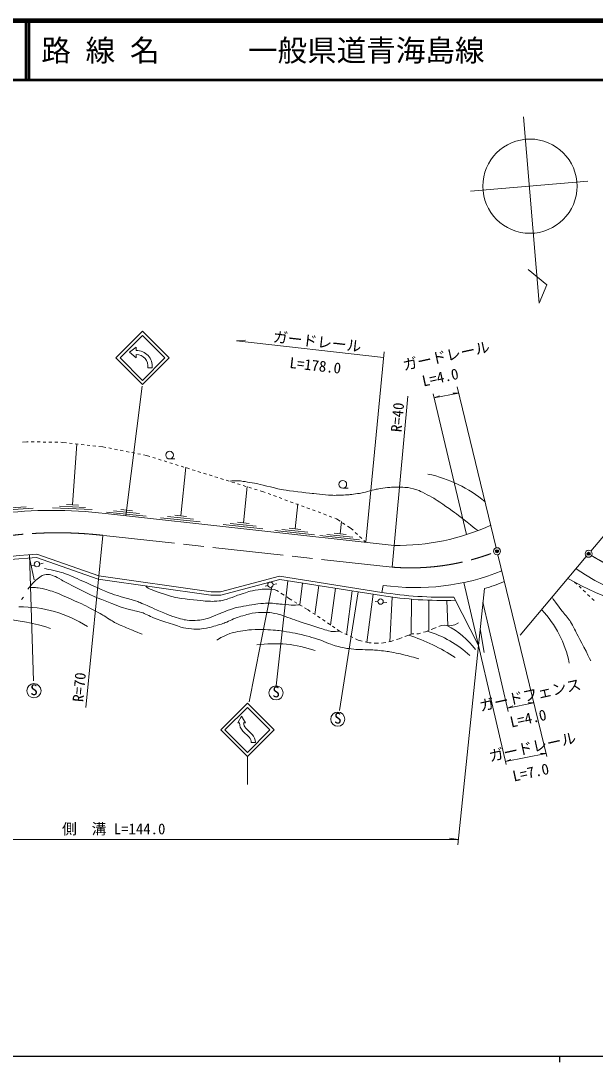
# Model space of a CAD drawing. Units: millimetres, scale not verified. Extents: x 40000 to 680000, y 20000 to 380000.
# Drawn here: x 176919 to 274052, y 204000 to 380000 of the extents above; entities that cross this region are included whole.
import ezdxf
from ezdxf.enums import TextEntityAlignment as Align

# ---------------------------------------------------------------- set-up
doc = ezdxf.new("R2010")
doc.units = ezdxf.units.MM
doc.header["$LTSCALE"] = 1000
doc.header["$PDMODE"] = 32
doc.header["$PDSIZE"] = 500
doc.linetypes.add('CHAIN', pattern=[18.5, 12, -1.5, 3.5, -1.5])
for name, color, linetype, lineweight in [('M-BGD', 7, 'Continuous', 13), ('M-BMK', 2, 'CHAIN', 13), ('M-STR-HTXT', 7, 'Continuous', 13), ('M-TTL', 2, 'Continuous', 140), ('M-TTL-BAND', 7, 'Continuous', 25), ('M-TTL-LINE', 7, 'Continuous', 50), ('M-TTL-TXT', 7, 'Continuous', 13), ('M-WORK', 1, 'Continuous', 13)]:
    doc.layers.add(name, color=color, linetype=linetype, lineweight=lineweight)
doc.layers.add('M-OTRS', color=6, linetype='Continuous')
doc.styles.add('ＭＳ ゴシック', font='')
doc.styles.get('ＭＳ ゴシック').set_extended_font_data('MS Gothic')

msp = doc.modelspace()

# ---------------------------------------------------------------- linework, layer by layer
at = {"layer": 'M-BGD'}
for centre in [(257456, 290356), (272939, 289928)]:
    msp.add_circle(centre, 600, dxfattribs=at)
at = {"layer": 'M-BMK'}
msp.add_line((239693, 287667), (190817, 293035), dxfattribs=at)
for centre, radius, start, end in [((183110, 225858), 67618, 83.45553, 111.16134), ((242832, 326941), 39399, 265.431, 290.91611), ((294240, 323697), 39926, 238.61723, 283.82046)]:
    msp.add_arc(centre, radius, start, end, dxfattribs=at)
at = {"layer": 'M-OTRS'}
for p in [(257456, 290356), (272939, 289928)]:
    msp.add_point(p, dxfattribs=at)
at = {"layer": 'M-STR-HTXT'}
for p, q in [((214928, 326005), (213410, 325926)), ((213410, 325926), (238267, 323094)), ((238359, 324054), (235266, 291875)), ((246677, 316945), (252306, 293162)), ((250960, 317075), (249976, 317070)), ((258986, 254315), (251847, 285073)), ((259359, 263261), (255077, 281738)), ((250826, 240734), (254319, 274424)), ((263690, 264717), (262707, 264712)), ((265773, 256148), (264790, 256143)), ((130381, 241610), (250916, 241610)), ((249416, 241860), (250916, 241610))]:
    msp.add_line(p, q, dxfattribs=at)
for points in [[(250960, 317075), (246834, 316281), (247748, 316644)], [(263690, 264717), (259221, 263856), (260134, 264220)], [(265773, 256148), (258869, 254819), (259783, 255183)]]:
    msp.add_lwpolyline(points, dxfattribs=at)
at = {"layer": 'M-TTL'}
msp.add_line((680000, 380000), (40000, 380000), dxfattribs=at)
at = {"layer": 'M-TTL-BAND'}
for p, q in [((40000, 205000), (579000, 205000)), ((268000, 205000), (268000, 204000))]:
    msp.add_line(p, q, dxfattribs=at)
at = {"layer": 'M-TTL-LINE'}
for p, q in [((177750, 380000), (177750, 370000)), ((178250, 380000), (178250, 370000)), ((40000, 370000), (680000, 370000))]:
    msp.add_line(p, q, dxfattribs=at)
at = {"layer": 'M-WORK'}
for p, q in [((272829, 352889), (252969, 351216)), ((196443, 324851), (195318, 324013)), ((195318, 324013), (196443, 323056)), ((196443, 324851), (196443, 324297)), ((196443, 323597), (196443, 323056)), ((273325, 290387), (300948, 323300)), ((199116, 321347), (198411, 321347)), ((197425, 318239), (194677, 296333)), ((250705, 318123), (257314, 290939)), ((242394, 316581), (239693, 287667)), ((177919, 308856), (177180, 308800)), ((178177, 308851), (177919, 308856)), ((179177, 308835), (178677, 308843)), ((180177, 308818), (179677, 308827)), ((181177, 308802), (180677, 308810)), ((182177, 308785), (181677, 308794)), ((183177, 308769), (182677, 308777)), ((183935, 308756), (183676, 308761)), ((184635, 308679), (183935, 308756)), ((185629, 308569), (185132, 308624)), ((185651, 298184), (186375, 308530)), ((186623, 308459), (186126, 308514)), ((187617, 308349), (187120, 308404)), ((188611, 308240), (188114, 308295)), ((189605, 308130), (189108, 308185)), ((190802, 307997), (190102, 308075)), ((191292, 307901), (190802, 307997)), ((192274, 307707), (191783, 307804)), ((193255, 307513), (192764, 307610)), ((194236, 307319), (193745, 307416)), ((195217, 307126), (194726, 307223)), ((196198, 306932), (195707, 307029)), ((197179, 306738), (196688, 306835)), ((198160, 306544), (197669, 306641)), ((198761, 306357), (198160, 306544)), ((199716, 306060), (199239, 306209)), ((200671, 305763), (200194, 305912)), ((201626, 305467), (201149, 305615)), ((202074, 305946), (202981, 305946)), ((202581, 305170), (202104, 305318)), ((203536, 304873), (203059, 305021)), ((203952, 296320), (204817, 304550)), ((204491, 304576), (204013, 304724)), ((205446, 304279), (204968, 304427)), ((206401, 303982), (205923, 304130)), ((207356, 303685), (206878, 303833)), ((208310, 303388), (207833, 303537)), ((209265, 303091), (208788, 303240)), ((210220, 302794), (209743, 302943)), ((211175, 302497), (210698, 302646)), ((212130, 302200), (211653, 302349)), ((213085, 301903), (212608, 302052)), ((214040, 301606), (213562, 301755)), ((214995, 301310), (214517, 301458)), ((214568, 295152), (215212, 301283)), ((215950, 301013), (215472, 301161)), ((231372, 301011), (232279, 301011)), ((216905, 300716), (216427, 300864)), ((217984, 300380), (217382, 300567)), ((218268, 300275), (217984, 300380)), ((219207, 299930), (218737, 300103)), ((220145, 299585), (219676, 299758)), ((221084, 299240), (220614, 299412)), ((178983, 297629), (172271, 297159)), ((177798, 297877), (173409, 297570)), ((188985, 297384), (182262, 297666)), ((187835, 297762), (183439, 297947)), ((186650, 298142), (184652, 298226)), ((222022, 298894), (221553, 299067)), ((222961, 298549), (222491, 298722)), ((223303, 294136), (223745, 298338)), ((223899, 298204), (223430, 298376)), ((224838, 297858), (224368, 298031)), ((225776, 297513), (225307, 297686)), ((240037, 291351), (191221, 296713)), ((198096, 296276), (191405, 296979)), ((196973, 296726), (192597, 297186)), ((195814, 297179), (193825, 297388)), ((207228, 295312), (200537, 296016)), ((206105, 295762), (201729, 296222)), ((204946, 296216), (202957, 296425)), ((226715, 297168), (226245, 297340)), ((227653, 296822), (227184, 296995)), ((228592, 296477), (228122, 296650)), ((229530, 296132), (229061, 296304)), ((230284, 295854), (229999, 295959)), ((230899, 295444), (230284, 295854)), ((217844, 294144), (211153, 294847)), ((216721, 294593), (212345, 295053)), ((215562, 295047), (213573, 295256)), ((225457, 293578), (221081, 294038)), ((224298, 294032), (222309, 294241)), ((230918, 293299), (231135, 295362)), ((231731, 294889), (231315, 295167)), ((232763, 294202), (232147, 294612)), ((233099, 293889), (232763, 294202)), ((187938, 263960), (190817, 293035)), ((226580, 293128), (219889, 293832)), ((234195, 292291), (227504, 292994)), ((233072, 292741), (228696, 293201)), ((231913, 293194), (229924, 293403)), ((233831, 293209), (233465, 293549)), ((234564, 292528), (234198, 292868)), ((235266, 291875), (234930, 292188)), ((179085, 268429), (178366, 289770)), ((178384, 289220), (179154, 285542)), ((257598, 289773), (265897, 255641)), ((261382, 276158), (272553, 289468)), ((178751, 287925), (179228, 288020)), ((180101, 288194), (180710, 288315)), ((220081, 267613), (222076, 285369)), ((237983, 283407), (220685, 286147)), ((237897, 282863), (220714, 285585)), ((270952, 284777), (270579, 285126)), ((215516, 264925), (219345, 284303)), ((218232, 284451), (218709, 284546)), ((219779, 283862), (219272, 283931)), ((219582, 284720), (220192, 284841)), ((220218, 283727), (219779, 283862)), ((220489, 283551), (220218, 283727)), ((224079, 281298), (224573, 284974)), ((226641, 279679), (227294, 284543)), ((229313, 277845), (230152, 284090)), ((230819, 263442), (233993, 283482)), ((231969, 276250), (232962, 283645)), ((238172, 284591), (237983, 283407)), ((271681, 284093), (271316, 284435)), ((272411, 283409), (272046, 283751)), ((177356, 282601), (177014, 282194)), ((221179, 283103), (220908, 283279)), ((221469, 282904), (221179, 283103)), ((222171, 282423), (221881, 282621)), ((222765, 282070), (222171, 282423)), ((223625, 281559), (223195, 281814)), ((235438, 274944), (236531, 283080)), ((236825, 281860), (237310, 281816)), ((238196, 281734), (238815, 281678)), ((239308, 275036), (239739, 282597)), ((242942, 276329), (242979, 282254)), ((245922, 276957), (245920, 282080)), ((249142, 277780), (248939, 282037)), ((273140, 282725), (272775, 283067)), ((273869, 282040), (273505, 282383)), ((224485, 281048), (224055, 281304)), ((225509, 280440), (224915, 280793)), ((225874, 280193), (225509, 280440)), ((226703, 279634), (226289, 279914)), ((227532, 279074), (227117, 279354)), ((228361, 278515), (227946, 278795)), ((229189, 277955), (228775, 278235)), ((250910, 278236), (250344, 277906)), ((230018, 277396), (229604, 277676)), ((230798, 276870), (230433, 277116)), ((231268, 276640), (230798, 276870)), ((232167, 276201), (231718, 276420)), ((243096, 276371), (242364, 276112)), ((243389, 276384), (243096, 276371)), ((244182, 276419), (243888, 276406)), ((244531, 276516), (244182, 276419)), ((245362, 276749), (245013, 276651)), ((245837, 276931), (245362, 276749)), ((246779, 277292), (246304, 277110)), ((247172, 277448), (246779, 277292)), ((248030, 277788), (247637, 277632)), ((248526, 277835), (248030, 277788)), ((249423, 277764), (248526, 277835)), ((250344, 277906), (249423, 277764)), ((255283, 273242), (254612, 277254)), ((233065, 275761), (232616, 275981)), ((233985, 275312), (233514, 275542)), ((234653, 275151), (233985, 275312)), ((235806, 274873), (235139, 275034)), ((236177, 274850), (235806, 274873)), ((237047, 274795), (236676, 274818)), ((237405, 274815), (237047, 274795)), ((238261, 274863), (237904, 274843)), ((238639, 274929), (238261, 274863)), ((239509, 275082), (239132, 275015)), ((239957, 275241), (239509, 275082)), ((240876, 275569), (240428, 275409)), ((241385, 275754), (240876, 275569)), ((242364, 276112), (241855, 275926)), ((215528, 258903), (214462, 259969)), ((216023, 259398), (214957, 260464)), ((215892, 258023), (216592, 258023)), ((215242, 255651), (215242, 250955))]:
    msp.add_line(p, q, dxfattribs=at)
for points in [[(261910, 363781), (264565, 332277), (265894, 335364), (262702, 337955)], [(220714, 285585), (210745, 282934), (209046, 282934), (190009, 285650), (179560, 289279)], [(220685, 286147), (210673, 283484), (209085, 283484), (190139, 286187), (179642, 289833)], [(255316, 284040), (254319, 274424), (250152, 282608)], [(214242, 262468), (213593, 261343), (213892, 261343)], [(214592, 261343), (214892, 261343), (214242, 262468)]]:
    msp.add_lwpolyline(points, dxfattribs=at)
for points in [[(201986, 323030), (197486, 327530), (192986, 323030), (197486, 318530)], [(201279, 323030), (197486, 326823), (193693, 323030), (197486, 319237)], [(210742, 260151), (215242, 264651), (219742, 260151), (215242, 255651)], [(211449, 260151), (215242, 263944), (219035, 260151), (215242, 256358)]]:
    msp.add_lwpolyline(points, close=True, dxfattribs=at)
for centre, radius in [((263019, 352054), 7965), ((202074, 306594), 648), ((231372, 301659), 648), ((179651, 288173), 450), ((219133, 284699), 450), ((237759, 281842), 450), ((179136, 266776), 1200), ((220081, 266413), 1200), ((230522, 261971), 1200)]:
    msp.add_circle(centre, radius, dxfattribs=at)
for centre, radius, start, end in [((196451, 321618), 2679, 354.19043, 90.17412), ((196451, 321618), 1979, 352.12421, 90.23571), ((241111, 281495), 22390, 50.26368, 77.99462), ((182177, 220652), 76597, 83.21898, 110.56539), ((240873, 328167), 36825, 268.69952, 294.90993), ((181955, 230023), 59855, 92.21403, 115.19825), ((181955, 230023), 59305, 92.31407, 115.19262), ((243642, 323609), 39399, 262.01924, 291.78866), ((294049, 321785), 41512, 235.95301, 277.04411), ((244081, 321803), 39399, 286.56801, 291.78866), ((294947, 330407), 51421, 240.26121, 286.61221), ((248384, 348795), 66211, 260.96178, 271.52961), ((248384, 348795), 66761, 260.96178, 271.75408), ((176859, 260109), 20850, 57.12005, 90.68669), ((251412, 267705), 18649, 11.6168, 43.20921), ((172296, 248808), 30079, 71.25446, 87.38811), ((240619, 259799), 17774, 46.59952, 73.55751), ((242952, 265674), 13533, 36.51796, 63.61586), ((219833, 254175), 20557, 70.51317, 98.37031), ((231361, 242576), 35390, 57.45899, 71.63859), ((215836, 261343), 1943, 180, 225), ((215836, 261343), 1243, 180, 225), ((214649, 258023), 1243, 0, 45), ((214649, 258023), 1943, 0, 45)]:
    msp.add_arc(centre, radius, start, end, dxfattribs=at)
for points, knots in [([(254190, 293834), (253491, 294421), (251341, 296116), (250608, 296659), (249902, 297181), (247744, 298695), (246998, 299158), (246474, 299483), (244836, 300352), (244268, 300592), (243914, 300742), (242797, 301049), (242417, 301101), (241912, 301171), (240381, 301217), (239872, 301194), (239341, 301170), (237757, 300967), (237234, 300870), (236709, 300773), (235166, 300328), (234643, 300222), (234202, 300133), (232869, 299936), (232421, 299898), (231877, 299853), (230237, 299786), (229691, 299806), (228985, 299832), (226876, 300053), (226174, 300130), (225204, 300236), (222291, 300549), (221330, 300718), (220453, 300872), (217870, 301559), (217000, 301743), (216462, 301856), (214834, 302128), (214289, 302205), (214099, 302233), (213524, 302274), (213332, 302266), (213084, 302254), (212724, 302235), (212303, 302210)], [0, 0, 0, 0, 1, 1, 1, 2, 2, 2, 3, 3, 3, 4, 4, 4, 5, 5, 5, 6, 6, 6, 7, 7, 7, 8, 8, 8, 9, 9, 9, 10, 10, 10, 11, 11, 11, 12, 12, 12, 13, 13, 13, 14, 14, 14, 15, 15, 15, 15]), ([(224079, 281298), (223796, 281269), (222942, 281242), (222658, 281253), (222273, 281267), (221120, 281385), (220736, 281421), (220486, 281445), (219738, 281541), (219488, 281556), (219249, 281571), (218530, 281586), (218290, 281573), (217969, 281556), (217007, 281452), (216688, 281405), (216030, 281306), (214054, 281007), (213410, 280841), (212837, 280694), (211177, 280060), (210624, 279850), (210294, 279724), (209328, 279282), (208995, 279165), (208694, 279060), (207774, 278797), (207460, 278740), (207199, 278693), (206400, 278650), (206135, 278649), (205864, 278648), (205051, 278679), (204786, 278733), (204293, 278833), (202839, 279241), (202367, 279415), (201623, 279689), (199447, 280657), (198718, 280969), (198311, 281143), (197106, 281700), (196687, 281842), (195832, 282134), (193210, 282833), (192359, 283138), (191600, 283411), (189392, 284405), (188653, 284728), (188093, 284974), (186427, 285747), (185863, 285987), (185511, 286137), (184444, 286570), (184076, 286678), (183457, 286860), (181573, 287316), (180939, 287437)], [0, 0, 0, 0, 1, 1, 1, 2, 2, 2, 3, 3, 3, 4, 4, 4, 5, 5, 5, 6, 6, 6, 7, 7, 7, 8, 8, 8, 9, 9, 9, 10, 10, 10, 11, 11, 11, 12, 12, 12, 13, 13, 13, 14, 14, 14, 15, 15, 15, 16, 16, 16, 17, 17, 17, 18, 18, 18, 19, 19, 19, 19]), ([(230798, 276870), (230530, 276801), (229692, 276762), (229419, 276806), (228983, 276876), (227725, 277302), (227304, 277434), (226541, 277672), (224260, 278403), (223502, 278657), (222918, 278853), (221185, 279506), (220594, 279682), (220290, 279772), (219355, 279945), (219040, 279979), (218738, 280012), (217823, 280029), (217520, 280012), (217147, 279992), (216030, 279876), (215666, 279796), (215189, 279691), (213788, 279254), (213329, 279088), (212913, 278937), (211713, 278367), (211298, 278214), (210866, 278055), (209547, 277646), (209102, 277529), (208786, 277447), (207822, 277259), (207497, 277222), (207229, 277192), (206420, 277183), (206151, 277199), (205811, 277219), (204787, 277312), (204458, 277403), (203462, 277679), (200521, 278670), (199551, 279026), (199148, 279174), (198002, 279768), (197601, 279919), (197332, 280020), (196490, 280211), (196212, 280282), (195823, 280383), (194641, 280642), (194262, 280778), (193131, 281185), (189772, 282500), (188676, 282993), (187727, 283420), (184971, 284891), (184048, 285373), (183794, 285506), (183054, 285949), (182792, 286067), (182596, 286155), (181982, 286372), (181768, 286397), (181551, 286423), (180876, 286408), (180677, 286317), (180336, 286161), (179440, 285463), (179166, 285207), (178926, 284983), (178299, 284213), (178127, 283932)], [0, 0, 0, 0, 1, 1, 1, 2, 2, 2, 3, 3, 3, 4, 4, 4, 5, 5, 5, 6, 6, 6, 7, 7, 7, 8, 8, 8, 9, 9, 9, 10, 10, 10, 11, 11, 11, 12, 12, 12, 13, 13, 13, 14, 14, 14, 15, 15, 15, 16, 16, 16, 17, 17, 17, 18, 18, 18, 19, 19, 19, 20, 20, 20, 21, 21, 21, 22, 22, 22, 23, 23, 23, 24, 24, 24, 24]), ([(178553, 284215), (178769, 284223), (179418, 284207), (179633, 284189), (179864, 284168), (180556, 284079), (180780, 284020), (181226, 283903), (182545, 283484), (182972, 283312), (183921, 282929), (186727, 281686), (187651, 281245), (188259, 280955), (190039, 279992), (190625, 279659), (191018, 279436), (192151, 278694), (192542, 278469), (192772, 278337), (193485, 277985), (193727, 277876), (194139, 277691), (195392, 277175), (195808, 276999), (196132, 276862), (197104, 276450), (197428, 276312)], [0, 0, 0, 0, 1, 1, 1, 2, 2, 2, 3, 3, 3, 4, 4, 4, 5, 5, 5, 6, 6, 6, 7, 7, 7, 8, 8, 8, 9, 9, 9, 9]), ([(219272, 283931), (219121, 283948), (218979, 283962), (218902, 283963), (218600, 283968), (217691, 283933), (217390, 283899), (217054, 283860), (216053, 283683), (215726, 283598), (215246, 283472), (213833, 283004), (213365, 282842), (213074, 282742), (212222, 282383), (211930, 282287), (211699, 282210), (210992, 282017), (210751, 281980), (210470, 281936), (209618, 281888), (209334, 281885), (209022, 281883), (208086, 281923), (207776, 281956), (206828, 282057), (203982, 282357), (203049, 282551), (202296, 282708), (200105, 283450), (199380, 283708), (199144, 283792), (198458, 284118), (198252, 284261), (198206, 284293), (198134, 284400), (198084, 284498)], [0, 0, 0, 0, 1, 1, 1, 2, 2, 2, 3, 3, 3, 4, 4, 4, 5, 5, 5, 6, 6, 6, 7, 7, 7, 8, 8, 8, 9, 9, 9, 10, 10, 10, 11, 11, 11, 12, 12, 12, 12]), ([(273329, 271827), (272864, 272747), (271448, 275496), (270969, 276408), (270735, 276855), (270037, 278199), (269761, 278621), (269534, 278970), (268720, 279922), (268463, 280250), (268257, 280513), (267642, 281302), (267447, 281572), (267310, 281764), (267023, 282181), (266761, 282567)], [0, 0, 0, 0, 1, 1, 1, 2, 2, 2, 3, 3, 3, 4, 4, 4, 5, 5, 5, 5]), ([(244215, 272171), (243718, 272328), (242210, 272745), (241703, 272866), (241185, 272989), (239618, 273311), (239092, 273394), (238619, 273470), (237190, 273627), (236712, 273659), (236085, 273700), (234199, 273720), (233572, 273758), (233266, 273776), (232349, 273883), (232047, 273939), (231614, 274019), (230323, 274303), (229903, 274435), (229358, 274606), (227777, 275272), (227235, 275450), (226610, 275655), (224713, 276203), (224071, 276347), (223389, 276501), (221318, 276851), (220624, 276937), (220028, 277012), (218227, 277136), (217626, 277150), (217191, 277160), (215885, 277107), (215454, 277056), (214887, 276988), (213196, 276706), (212644, 276560), (212284, 276464), (211256, 276013), (210921, 275851), (210745, 275767), (210247, 275454), (210094, 275332)], [0, 0, 0, 0, 1, 1, 1, 2, 2, 2, 3, 3, 3, 4, 4, 4, 5, 5, 5, 6, 6, 6, 7, 7, 7, 8, 8, 8, 9, 9, 9, 10, 10, 10, 11, 11, 11, 12, 12, 12, 13, 13, 13, 14, 14, 14, 14])]:
    msp.add_open_spline(points, degree=3, knots=knots, dxfattribs=at)

# ---------------------------------------------------------------- texts
at = {"layer": 'M-STR-HTXT', "style": 'ＭＳ ゴシック'}
for s, rotation, p in [('ガードレール', 353.5, (226886, 324339)), ('ガードレール', 12.371, (249165, 321958)), ('L=178.0', 353.5, (226565, 320299)), ('L=4.0', 12.371, (248172, 318314)), ('ガードフェンス', 12.371, (263369, 264630)), ('L=4.0', 12.371, (263032, 260679)), ('ガードレール', 12.371, (263745, 255858)), ('L=7.0', 12.371, (263468, 251549))]:
    msp.add_text(s, height=1833, rotation=rotation, dxfattribs=at).set_placement(p, align=Align.BOTTOM_CENTER)
msp.add_text('側\u3000溝 L=144.0', height=1833, dxfattribs=at).set_placement((192632, 241960), align=Align.BOTTOM_CENTER)
at = {"layer": 'M-TTL-TXT', "style": 'ＭＳ ゴシック'}
msp.add_text('路 線 名      一般県道青海島線', height=3666, dxfattribs=at).set_placement((180380, 375000), align=Align.MIDDLE_LEFT)
at = {"layer": 'M-WORK', "style": 'ＭＳ ゴシック'}
for s, p in [('R=40', (242074, 312868)), ('R=70', (188252, 267259))]:
    msp.add_text(s, height=1833, rotation=84.998, dxfattribs=at).set_placement(p, align=Align.BOTTOM_CENTER)
for p in [(179145, 265474), (220089, 265111), (230531, 260669)]:
    msp.add_text('S', height=1833, dxfattribs=at).set_placement(p, align=Align.BOTTOM_CENTER)

doc.saveas('drawing.dxf')
